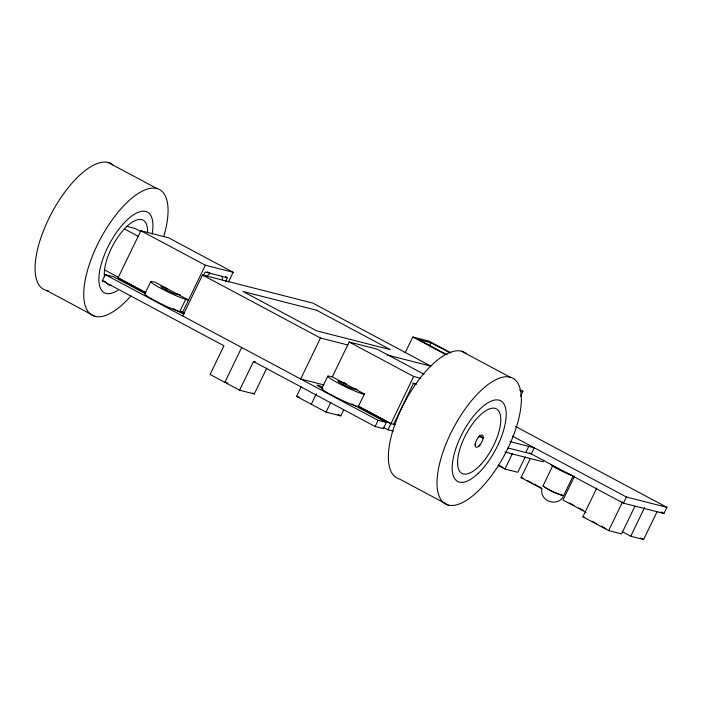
<?xml version="1.0" encoding="UTF-8"?>
<svg xmlns="http://www.w3.org/2000/svg" width="702" height="702" viewBox="0 0 702 702"><rect width="100%" height="100%" fill="white"/><g stroke="black" fill="none" stroke-linecap="round" stroke-linejoin="round"><path stroke-width="1.05" d="M475.131 445.129L475.28 443.769M483.099 438.478L483.178 437.758L479.396 435.74M266.778 368.129L254.299 393.962L239.593 390.215L210.091 374.464L223.956 345.77L102.299 280.774L105.274 274.622L113.549 276.737L145.288 293.69M228.457 281.967L233.143 272.288L168.62 237.82L140.848 230.747L118.059 277.887L145.551 292.567M184.415 312.82L179.765 311.618A20.569 1.86 25.8 0 1 161.881 304.194A20.569 1.86 25.8 0 1 145.595 294.998L144.665 294.024L150.948 281.353L155.282 282.301L188.522 300.052L185.705 299.315A20.569 1.86 25.8 0 1 167.822 291.9A20.569 1.86 25.8 0 1 151.535 282.695L150.614 281.73M166.19 290.33L167.041 288.575L165.277 287.802A9.144 0.825 25.8 0 0 161.521 287.179A9.144 0.825 25.8 0 0 171.639 292.541A9.144 0.825 25.8 0 0 177.15 294.094L176.667 293.717M179.765 311.618L185.705 299.315L187.39 299.447M182.581 312.346L205.361 265.207L233.143 272.288M182.695 315.979L202.509 274.991L312.838 303.106L430.809 366.128L387.32 355.045M203.264 275.965L205.151 272.06L227.413 277.729L225.526 281.634M241.681 347.49L224.842 382.336L227.992 383.143M239.593 390.215L253.457 361.512L255.554 362.048M348.06 345.042L320.481 338.013L300.667 379.001L324.008 384.95M343.647 409.942L340.777 415.865L326.07 412.118L296.542 396.419L301.167 386.855M311.293 404.299L316.374 393.778M321.683 388.583L327.966 375.912L332.3 376.86L364.408 394.006L358.353 406.423A20.569 1.86 25.8 0 1 341.321 399.921A20.569 1.86 25.8 0 1 322.604 389.557L321.683 388.583L322.025 388.206M332.3 376.86L349.148 342.014L376.921 349.096L424.105 374.298M326.07 412.118L330.844 402.237M343.208 384.898L344.059 383.134L342.286 382.362A9.144 0.825 25.8 0 0 338.539 381.739A9.144 0.825 25.8 0 0 348.657 387.1A9.144 0.825 25.8 0 0 354.168 388.662L353.685 388.276M345.208 385.363L346.121 383.467M405.151 352.764L412.776 336.986L428.957 341.111L451.009 352.887M375.114 426.509L378.088 420.358L386.363 422.472L383.389 428.615L375.114 426.509L253.457 361.512M383.178 427.22L387.987 429.791L413.662 376.483L420.867 378.317M429.606 345.63L430.993 342.76L449.868 352.843M393.638 424.324L413.452 383.336L416.628 384.143M520.515 396.218L522.893 391.295L520.024 389.759M498.244 465.444L504.931 469.024L512.328 453.72M525.789 452.536L528.764 446.393M525.201 456.993L517.804 472.297L504.931 469.024M542.093 488.873L521.059 477.632L530.308 458.511M543.874 460.021L543.023 461.776L504.835 452.044M573.043 476.149L563.609 495.665C556.405 494.164 549.052 490.259 543.015 485.881L552.922 465.382M574.561 476.132L562.995 500.035L585.933 512.293M634.959 506.151L621.551 533.88L608.678 530.607L582.871 516.821L596.735 488.127M608.678 530.607L622.542 501.912M623.473 503.176L626.447 497.034L666.9 507.335L663.925 513.487L623.473 503.176L529.396 452.922M622.139 531.633L630.738 536.223L644.611 507.537M630.738 536.223L643.611 539.505L657.019 511.767M563.179 496.63C557.555 507.081 540.066 501.456 541.839 489.566M478.159 437.6L478.975 436.679L483.178 437.758M479.168 445.849L480.212 444.647M364.408 394.006L364.303 394.12A20.569 1.86 25.8 0 1 347.262 387.627A20.569 1.86 25.8 0 1 328.554 377.264L327.632 376.29M206.879 275.991L210.196 273.35L207.292 271.797M543.409 485.705L543.269 486.232L545.805 487.969L553.009 491.777L563.574 495.717M126.641 226.307L135.047 228.448L140.733 231.484M430.993 342.76L418.857 339.671L447.104 354.764M177.404 294.112L180.168 294.814M102.299 280.774L105.405 281.563M519.866 390.523L522.893 391.295M343.366 382.765L345.2 383.231M354.422 388.671L357.178 389.373M509.731 441.54L534.275 447.797L531.309 453.94L507.818 447.955M296.542 396.419L299.701 397.227M358.459 406.3L390.874 423.622L395.2 424.719M387.987 429.791L393.295 431.142M521.059 477.632L523.043 478.141M582.871 516.821L584.845 517.321M338.013 414.391L340.777 415.865M252.457 392.971L254.299 393.962M461.433 351.184L510.1 377.185M108.152 162.495L156.818 188.487M412.776 336.986L445.981 354.729M515.382 426.395L666.9 507.335M140.848 230.747L205.361 265.207M349.148 342.014L413.662 376.483M225.482 276.702L227.413 277.729M661.03 511.942L663.925 513.487M512.293 436.047L626.447 497.034M124.359 228.905L138.584 236.504M412.758 382.932L415.602 384.45M202.509 274.991L320.481 338.013M640.742 537.978L643.611 539.505M498.473 465.057L503.088 467.523M527.509 480.563L532.116 483.029M533.959 484.011L541.33 487.951M569.445 502.965L574.052 505.431M578.659 507.888L583.265 510.354M592.084 521.226L596.691 523.683M601.298 526.149L605.905 528.615M104.545 269.893L118.761 277.492M118.147 277.904L146.034 292.804M180.66 311.302L184.503 313.355M358.257 406.177L390.961 423.639M173.175 308.59L179.905 312.179A5.713 0.518 25.8 0 0 183.836 314.092M322.885 388.557L319.998 387.021A5.713 0.518 25.8 0 1 317.251 385.073A5.713 0.518 25.8 0 1 321.99 386.881M351.737 403.975L386.363 422.472M105.274 274.622L378.088 420.358M46.332 290.382L94.998 316.374M448.28 505.071L399.613 479.071A71.314 28.887 -61.9 0 1 404.852 401.877A71.314 28.887 -61.9 0 1 466.233 353.668M550.93 464.566L551.711 465.286A13.715 1.246 25.8 0 0 572.893 475.763M222.174 276.395L222.481 279.966M48.262 290.725A71.314 28.887 -61.9 0 1 50.491 215.242A71.314 28.887 -61.9 0 1 112.952 164.97M130.949 295.928A71.314 28.887 -61.9 0 1 83.854 290.584A71.314 28.887 -61.9 0 1 137.101 194.208A71.314 28.887 -61.9 0 1 163.636 236.758M117.936 290.277A45.718 18.515 -61.9 0 1 99.921 269.594A45.718 18.515 -61.9 0 1 132.871 215.26A45.718 18.515 -61.9 0 1 152.159 233.836M104.431 276.72A36.574 14.812 -61.9 0 1 125.386 227.904A36.574 14.812 -61.9 0 1 147.481 232.739M111.442 285.433A36.574 14.812 -61.9 0 1 106.388 282.608M570.708 474.657A11.425 1.035 25.8 0 1 569.366 474.14M568.629 473.841A11.425 1.035 25.8 0 1 561.723 470.7M560.845 470.261A11.425 1.035 25.8 0 1 554.457 466.69M316.567 310.231L243.015 291.497L316.751 330.879L390.303 349.622L316.567 310.231M477.614 491.514A71.314 28.887 -61.9 0 0 516.47 381.256A71.314 28.887 -61.9 0 0 443.48 450.614A71.314 28.887 -61.9 0 0 477.614 491.514M478.176 473.42A45.718 18.515 -61.9 0 0 503.088 402.746A45.718 18.515 -61.9 0 0 456.3 447.209A45.718 18.515 -61.9 0 0 478.176 473.42M480.686 464.627A36.574 14.812 -61.9 0 0 497.121 409.31A36.574 14.812 -61.9 0 0 459.757 449.438A36.574 14.812 -61.9 0 0 480.686 464.627M479.036 445.972A6.853 2.782 -61.9 0 0 482.774 435.372A6.853 2.782 -61.9 0 0 475.754 442.041A6.853 2.782 -61.9 0 0 479.036 445.972"/></g></svg>
